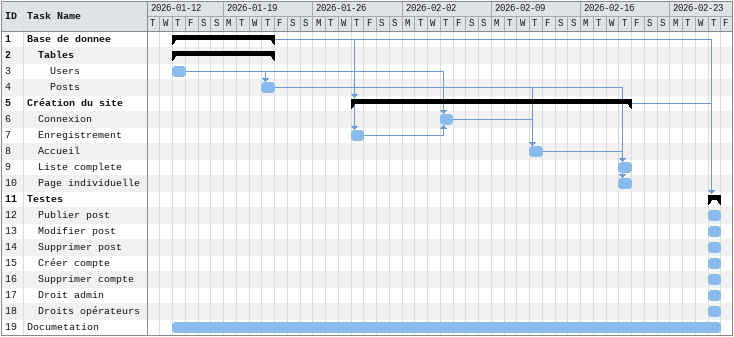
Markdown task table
| ID | Level | Task | Start | Finish | Predecessors |
|---|---|---|---|---|---|
| 1 | 1 | **Base de donnee** | 2026-01-15 | 2026-01-22 |  |
| 2 | 2 | **Tables** | 2026-01-15 | 2026-01-22 |  |
| 3 | 3 | Users | 2026-01-15 | 2026-01-15 |  |
| 4 | 3 | Posts | 2026-01-22 | 2026-01-22 | 3 |
| 5 | 1 | **Création du site** | 2026-01-29 | 2026-02-19 | 1 |
| 6 | 2 | Connexion | 2026-02-05 | 2026-02-05 | 3, 7 |
| 7 | 2 | Enregistrement | 2026-01-29 | 2026-01-29 | 3 |
| 8 | 2 | Accueil | 2026-02-12 | 2026-02-12 | 4, 6 |
| 9 | 2 | Liste complete | 2026-02-19 | 2026-02-19 | 4, 8 |
| 10 | 2 | Page individuelle | 2026-02-19 | 2026-02-19 | 4, 8 |
| 11 | 1 | **Testes** | 2026-02-26 | 2026-02-26 | 1, 5 |
| 12 | 2 | Publier post | 2026-02-26 | 2026-02-26 |  |
| 13 | 2 | Modifier post | 2026-02-26 | 2026-02-26 |  |
| 14 | 2 | Supprimer post | 2026-02-26 | 2026-02-26 |  |
| 15 | 2 | Créer compte | 2026-02-26 | 2026-02-26 |  |
| 16 | 2 | Supprimer compte | 2026-02-26 | 2026-02-26 |  |
| 17 | 2 | Droit admin | 2026-02-26 | 2026-02-26 |  |
| 18 | 2 | Droits opérateurs | 2026-02-26 | 2026-02-26 |  |
| 19 | 1 | Documetation | 2026-01-15 | 2026-02-26 |  |
